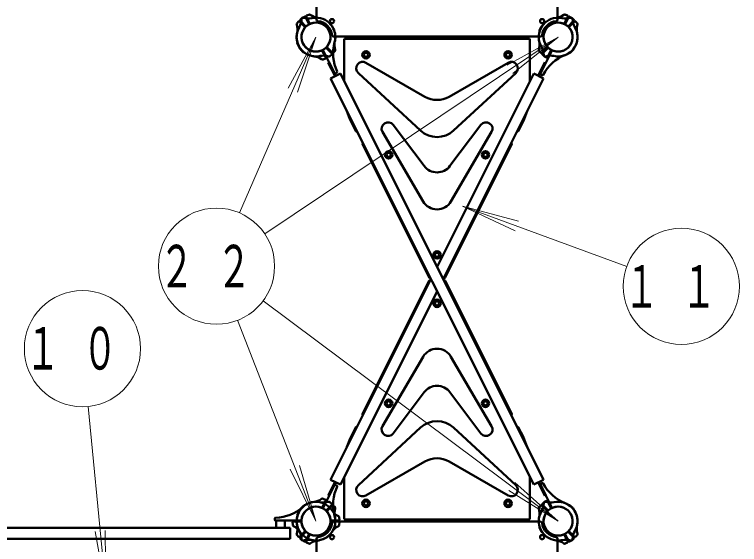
# Model space of a CAD drawing. Units: millimetres on the paper, scale 1:60. Extents: x -385 to 0, y -594 to 267.
# Drawn here: x -283.42 to -245.99, y 151.01 to 178.38 of the extents above; entities that cross this region are included whole.
import ezdxf

# ---------------------------------------------------------------- set-up
doc = ezdxf.new("R2010")
doc.units = ezdxf.units.MM
doc.layers.add('LY_1', color=140, linetype='Continuous', lineweight=50)
doc.styles.add('ＭＳ ゴシック', font='')
doc.styles.get('ＭＳ ゴシック').set_extended_font_data('MS Gothic')

msp = doc.modelspace()

# ---------------------------------------------------------------- linework, layer by layer
at = {"layer": 'LY_1'}
for p, q in [((-267.831, 183.467), (-267.831, 178.127)), ((-255.381, 183.467), (-255.381, 178.127)), ((-268.668, 178.113), (-268.579, 178.195)), ((-268.449, 178.27), (-268.565, 178.207)), ((-268.228, 177.905), (-268.404, 178.256)), ((-268.183, 177.927), (-268.359, 178.278)), ((-268.343, 178.323), (-268.233, 178.374)), ((-255.029, 177.927), (-254.854, 178.278)), ((-254.87, 178.323), (-254.989, 178.378)), ((-254.985, 177.905), (-254.809, 178.256)), ((-254.763, 178.27), (-254.657, 178.212)), ((-254.545, 178.113), (-254.634, 178.195)), ((-268.752, 178.029), (-268.835, 177.94)), ((-268.426, 177.752), (-268.704, 178.029)), ((-268.391, 177.787), (-268.669, 178.065)), ((-256.164, 177.807), (-256.166, 177.808)), ((-254.822, 177.787), (-254.544, 178.065)), ((-254.786, 177.752), (-254.509, 178.029)), ((-254.461, 178.029), (-254.378, 177.94)), ((-256.313, 177.509), (-256.315, 177.51)), ((-261.606, 177.242), (-266.946, 177.242)), ((-266.398, 174.934), (-266.398, 177.084)), ((-266.348, 177.134), (-256.865, 177.134)), ((-256.898, 177.217), (-266.315, 177.217)), ((-266.315, 177.134), (-266.315, 177.217)), ((-261.606, 177.242), (-256.267, 177.242)), ((-256.898, 177.134), (-256.898, 177.217)), ((-256.815, 174.934), (-256.815, 177.084)), ((-268.813, 176.925), (-268.815, 176.924)), ((-267.286, 176.682), (-267.009, 176.405)), ((-255.926, 176.682), (-256.204, 176.405)), ((-268.671, 176.638), (-268.673, 176.636)), ((-268.664, 176.627), (-268.666, 176.626)), ((-268.436, 176.402), (-268.438, 176.4)), ((-267.529, 176.507), (-267.354, 176.156)), ((-267.485, 176.53), (-266.899, 175.358)), ((-267.322, 176.647), (-267.044, 176.369)), ((-267.045, 176.321), (-267.141, 176.232)), ((-266.961, 176.406), (-266.871, 176.501)), ((-256.252, 176.406), (-256.341, 176.501)), ((-255.683, 176.507), (-256.269, 175.336)), ((-255.891, 176.647), (-256.169, 176.369)), ((-256.168, 176.321), (-256.072, 176.232)), ((-255.728, 176.53), (-255.904, 176.178)), ((-254.777, 176.402), (-254.775, 176.4)), ((-254.541, 176.638), (-254.539, 176.636)), ((-267.37, 176.111), (-267.48, 176.06)), ((-267.177, 175.917), (-267.224, 175.893)), ((-266.826, 175.217), (-267.177, 175.917)), ((-256.386, 175.217), (-256.036, 175.917)), ((-255.949, 176.164), (-256.056, 176.222)), ((-255.988, 175.893), (-256.036, 175.917)), ((-266.874, 175.193), (-267.224, 175.893)), ((-265.276, 175.892), (-262.231, 174.136)), ((-257.937, 175.892), (-260.982, 174.136)), ((-256.339, 175.193), (-255.988, 175.893)), ((-266.597, 175.331), (-267.104, 175.078)), ((-266.853, 175.344), (-266.777, 175.387)), ((-256.109, 154.356), (-266.597, 175.331)), ((-265.669, 175.359), (-262.455, 172.388)), ((-256.616, 175.331), (-261.606, 165.351)), ((-257.544, 175.359), (-260.758, 172.388)), ((-256.109, 175.078), (-256.616, 175.331)), ((-256.253, 175.29), (-256.172, 175.255)), ((-256.616, 154.103), (-267.104, 175.078)), ((-256.109, 175.078), (-261.29, 164.717)), ((-265.803, 172.364), (-266.046, 172.851)), ((-263.871, 172.684), (-262.272, 170.56)), ((-259.342, 172.684), (-260.94, 170.56)), ((-257.41, 172.364), (-257.167, 172.851)), ((-264.425, 172.315), (-262.326, 168.727)), ((-258.788, 172.315), (-260.887, 168.727)), ((-262.02, 164.799), (-265.46, 171.679)), ((-261.193, 164.799), (-257.753, 171.679)), ((-261.923, 164.717), (-267.104, 154.356)), ((-262.02, 164.635), (-265.46, 157.755)), ((-261.193, 164.635), (-257.753, 157.755)), ((-261.606, 164.084), (-266.597, 154.103)), ((-264.425, 157.119), (-262.326, 160.707)), ((-258.788, 157.119), (-260.887, 160.707)), ((-263.871, 156.75), (-262.272, 158.875)), ((-259.342, 156.75), (-260.94, 158.875)), ((-265.803, 157.07), (-266.046, 156.583)), ((-265.669, 154.075), (-262.455, 157.046)), ((-257.544, 154.075), (-260.758, 157.046)), ((-257.41, 157.07), (-257.167, 156.583)), ((-265.276, 153.542), (-262.231, 155.298)), ((-257.937, 153.542), (-260.982, 155.298)), ((-266.874, 154.241), (-267.224, 153.541)), ((-266.826, 154.218), (-267.177, 153.517)), ((-266.597, 154.103), (-267.104, 154.356)), ((-266.398, 154.5), (-266.398, 152.35)), ((-256.815, 154.5), (-256.815, 152.35)), ((-256.109, 154.356), (-256.616, 154.103)), ((-256.386, 154.218), (-256.036, 153.517)), ((-256.339, 154.241), (-255.988, 153.541)), ((-267.485, 152.905), (-266.899, 154.076)), ((-266.853, 154.09), (-266.777, 154.047)), ((-255.683, 152.927), (-256.269, 154.098)), ((-256.253, 154.144), (-256.172, 154.179)), ((-267.177, 153.517), (-267.224, 153.541)), ((-255.988, 153.541), (-256.036, 153.517)), ((-267.529, 152.927), (-267.354, 153.278)), ((-267.37, 153.323), (-267.48, 153.374)), ((-267.045, 153.113), (-267.141, 153.202)), ((-256.168, 153.113), (-256.072, 153.202)), ((-255.949, 153.27), (-256.056, 153.212)), ((-255.728, 152.905), (-255.904, 153.256)), ((-268.671, 152.796), (-268.673, 152.798)), ((-268.664, 152.807), (-268.666, 152.808)), ((-268.436, 153.032), (-268.438, 153.034)), ((-267.322, 152.787), (-267.044, 153.065)), ((-267.286, 152.752), (-267.009, 153.029)), ((-266.961, 153.029), (-266.871, 152.933)), ((-256.252, 153.029), (-256.341, 152.933)), ((-255.926, 152.752), (-256.204, 153.029)), ((-255.891, 152.787), (-256.169, 153.065)), ((-254.777, 153.032), (-254.775, 153.034)), ((-254.541, 152.796), (-254.539, 152.798)), ((-269.98, 152.277), (-269.976, 152.364)), ((-268.813, 152.509), (-268.815, 152.51)), ((-266.649, 152.277), (-266.653, 152.398)), ((-268.638, 152.242), (-269.947, 152.242)), ((-269.916, 152.242), (-269.916, 151.867)), ((-269.463, 152.242), (-269.463, 151.867)), ((-269.063, 152.158), (-269.059, 152.036)), ((-268.638, 152.192), (-269.03, 152.192)), ((-267.075, 152.242), (-266.683, 152.242)), ((-267.075, 152.192), (-266.683, 152.192)), ((-261.606, 152.192), (-266.946, 152.192)), ((-266.649, 152.158), (-266.654, 152.027)), ((-266.348, 152.3), (-256.865, 152.3)), ((-266.315, 152.3), (-266.315, 152.217)), ((-256.898, 152.217), (-266.315, 152.217)), ((-261.606, 152.192), (-256.267, 152.192)), ((-256.898, 152.3), (-256.898, 152.217)), ((-291.517, 151.867), (-269.196, 151.867)), ((-269.196, 151.3), (-269.196, 151.867)), ((-268.426, 151.682), (-268.704, 151.405)), ((-268.391, 151.647), (-268.669, 151.369)), ((-256.313, 151.925), (-256.315, 151.924)), ((-256.164, 151.627), (-256.166, 151.626)), ((-254.822, 151.647), (-254.544, 151.369)), ((-254.786, 151.682), (-254.509, 151.405)), ((-291.517, 151.3), (-269.196, 151.3)), ((-268.752, 151.406), (-268.835, 151.494)), ((-268.668, 151.321), (-268.579, 151.239)), ((-268.449, 151.164), (-268.565, 151.227)), ((-268.228, 151.53), (-268.404, 151.178)), ((-268.183, 151.507), (-268.359, 151.156)), ((-268.023, 151.231), (-268.023, 151.228)), ((-267.831, 145.967), (-267.831, 151.307)), ((-267.69, 151.231), (-267.69, 151.228)), ((-255.381, 145.967), (-255.381, 151.307)), ((-255.029, 151.507), (-254.854, 151.156)), ((-254.985, 151.53), (-254.809, 151.178)), ((-254.763, 151.164), (-254.657, 151.222)), ((-254.545, 151.321), (-254.634, 151.239)), ((-254.461, 151.406), (-254.378, 151.494)), ((-268.343, 151.111), (-268.233, 151.06)), ((-254.87, 151.111), (-254.989, 151.056))]:
    msp.add_line(p, q, dxfattribs=at)
at = {"layer": 'LY_1', "color": 7, "lineweight": 13}
for p, q in [((-271.798, 168.136), (-267.856, 177.217)), ((-270.501, 167.055), (-255.356, 177.217)), ((-267.856, 177.217), (-269.286, 174.58)), ((-267.856, 177.217), (-268.806, 174.371)), ((-255.356, 177.217), (-257.984, 175.769)), ((-255.356, 177.217), (-257.692, 175.335)), ((-260.289, 168.486), (-257.393, 167.703)), ((-260.289, 168.486), (-257.573, 167.212)), ((-251.808, 165.376), (-260.289, 168.486)), ((-270.588, 163.589), (-255.356, 152.217)), ((-271.902, 162.589), (-267.856, 152.217)), ((-279.622, 158.14), (-278.708, 148.727)), ((-267.856, 152.217), (-268.699, 155.096)), ((-267.856, 152.217), (-269.186, 154.906)), ((-255.356, 152.217), (-257.595, 154.215)), ((-255.356, 152.217), (-257.908, 153.795)), ((-278.708, 148.727), (-279.257, 151.676)), ((-278.708, 148.727), (-278.736, 151.726))]:
    msp.add_line(p, q, dxfattribs=at)
at = {"layer": 'LY_1'}
for centre, radius in [((-267.031, 178.042), 0.108), ((-256.181, 178.042), 0.108), ((-265.273, 176.3), 0.192), ((-265.273, 176.3), 0.108), ((-257.94, 176.3), 0.192), ((-257.94, 176.3), 0.108), ((-264.106, 171.134), 0.192), ((-264.106, 171.134), 0.108), ((-259.106, 171.134), 0.192), ((-259.106, 171.134), 0.108), ((-261.606, 165.967), 0.192), ((-261.606, 165.967), 0.108), ((-261.606, 163.467), 0.192), ((-261.606, 163.467), 0.108), ((-264.106, 158.3), 0.192), ((-264.106, 158.3), 0.108), ((-259.106, 158.3), 0.192), ((-259.106, 158.3), 0.108), ((-265.273, 153.134), 0.192), ((-265.273, 153.134), 0.108), ((-257.94, 153.134), 0.192), ((-257.94, 153.134), 0.108), ((-267.031, 151.392), 0.108), ((-256.181, 151.392), 0.108)]:
    msp.add_circle(centre, radius, dxfattribs=at)
at = {"layer": 'LY_1', "color": 7, "lineweight": 13}
for centre in [(-272.992, 165.384), (-248.992, 164.344), (-279.912, 161.126)]:
    msp.add_circle(centre, 3, dxfattribs=at)
at = {"layer": 'LY_1'}
for centre, radius, start, end in [((-268.516, 178.139), 0.0833, 118.565, 179.1062), ((-268.522, 178.134), 0.0833, 72.4588, 133), ((-268.246, 179.009), 0.833, 252.4588, 282.2728), ((-268.433, 178.241), 0.0333, 26.565, 118.565), ((-268.329, 178.293), 0.0333, 114.565, 206.5651), ((-268.198, 178.298), 0.0833, 54.0239, 114.565), ((-268.198, 178.298), 0.0833, 54.0239, 114.565), ((-267.66, 179.04), 0.833, 234.0239, 263.8379), ((-267.856, 177.217), 1, 88.5675, 102.2728), ((-267.856, 177.217), 1, 26.565, 83.8379), ((-255.356, 177.217), 1, 96.1621, 153.4349), ((-255.553, 179.04), 0.833, 276.1621, 305.9761), ((-255.356, 177.217), 1, 77.7272, 91.4325), ((-254.967, 179.009), 0.833, 257.7272, 287.5412), ((-255.015, 178.298), 0.0833, 65.435, 125.9761), ((-254.884, 178.293), 0.0333, 333.435, 65.435), ((-254.779, 178.241), 0.0333, 61.435, 153.4349), ((-254.69, 178.134), 0.0833, 47, 107.5412), ((-254.697, 178.139), 0.0833, 0.8938, 61.435), ((-254.697, 178.139), 0.0833, 0.8938, 61.435), ((-268.774, 177.883), 0.0833, 137, 197.5412), ((-269.648, 177.607), 0.833, 347.7272, 17.5412), ((-268.728, 178.006), 0.0333, 45, 137), ((-269.433, 178.153), 0.833, 329.2923, 359.1062), ((-268.645, 178.088), 0.0333, 133, 225), ((-267.856, 177.217), 0.75, 120.8357, 206.5651), ((-267.856, 177.217), 0.75, 45, 130.7293), ((-268.258, 177.89), 0.0333, 300.8357, 26.565), ((-268.154, 177.942), 0.0333, 206.5651, 292.2944), ((-267.856, 177.217), 0.75, 26.565, 112.2944), ((-267.748, 178.127), 0.0833, 180, 263.2128), ((-267.856, 177.217), 0.833, 6.7872, 83.2128), ((-255.356, 177.217), 1.017, 144.808, 153.4349), ((-256.174, 177.793), 0.0167, 63.435, 144.808), ((-255.356, 177.217), 0.833, 96.7872, 173.2128), ((-255.356, 177.217), 0.75, 67.7056, 153.4349), ((-255.356, 177.217), 0.75, 49.2707, 135), ((-255.465, 178.127), 0.0833, 276.7872, 0), ((-255.059, 177.942), 0.0333, 247.7056, 333.435), ((-254.955, 177.89), 0.0333, 153.4349, 239.1643), ((-255.356, 177.217), 0.75, 333.435, 59.1643), ((-253.78, 178.153), 0.833, 180.8938, 210.7078), ((-254.568, 178.088), 0.0333, 315, 47), ((-254.485, 178.006), 0.0333, 43, 135), ((-253.565, 177.607), 0.833, 162.4588, 192.2728), ((-254.439, 177.883), 0.0833, 342.4588, 43), ((-267.856, 177.217), 1, 149.2922, 206.5651), ((-267.856, 177.217), 1, 167.7272, 225), ((-267.856, 177.217), 0.75, 139.2707, 225), ((-268.45, 177.728), 0.0333, 319.2707, 45), ((-268.367, 177.811), 0.0333, 225, 310.7293), ((-267.856, 177.217), 0.75, 300.8357, 26.565), ((-267.856, 177.217), 0.75, 319.2707, 45), ((-267.856, 177.217), 1, 344.3478, 26.565), ((-255.356, 177.217), 1, 153.4349, 210.7078), ((-256.308, 177.525), 0.0167, 162.0619, 243.4349), ((-255.356, 177.217), 1.017, 153.4349, 162.0619), ((-255.356, 177.217), 0.75, 135, 220.7293), ((-255.356, 177.217), 0.75, 153.4349, 239.1643), ((-254.845, 177.811), 0.0333, 229.2707, 315), ((-255.356, 177.217), 0.75, 315, 40.7293), ((-254.763, 177.728), 0.0333, 135, 220.7293), ((-255.356, 177.217), 1, 315, 12.2728), ((-255.356, 177.217), 1, 333.435, 30.7078), ((-266.946, 177.325), 0.0833, 186.7872, 270), ((-267.856, 177.217), 1, 347.7272, 1.4325), ((-266.348, 177.084), 0.05, 90, 180), ((-256.865, 177.084), 0.05, 0, 90), ((-255.356, 177.217), 1, 178.5675, 192.2728), ((-256.267, 177.325), 0.0833, 270, 353.2128), ((-268.808, 176.909), 0.0167, 116.565, 197.9381), ((-267.856, 177.217), 1.017, 197.9381, 206.5651), ((-267.856, 177.217), 1.017, 206.5651, 215.192), ((-267.856, 177.217), 1, 206.5651, 263.8379), ((-267.856, 177.217), 0.75, 206.5651, 292.2944), ((-267.856, 177.217), 0.75, 225, 310.7293), ((-267.263, 176.706), 0.0333, 139.2707, 225), ((-264.807, 176.363), 2.167, 164.3478, 205.4809), ((-266.065, 176.827), 0.833, 167.7272, 197.5412), ((-257.148, 176.827), 0.833, 342.4588, 12.2728), ((-256.933, 176.281), 0.833, 0.8938, 30.7078), ((-255.95, 176.706), 0.0333, 315, 40.7293), ((-255.356, 177.217), 0.75, 229.2707, 315), ((-255.356, 177.217), 0.75, 247.7056, 333.435), ((-255.356, 177.217), 1, 291.2177, 333.435), ((-268.674, 176.641), 0.0167, 215.192, 296.565), ((-268.662, 176.624), 0.0167, 135, 216.3731), ((-267.856, 177.217), 1.017, 216.3731, 225), ((-267.856, 177.217), 1.017, 225, 233.6269), ((-267.856, 177.217), 1, 225, 282.2728), ((-268.449, 176.412), 0.0167, 233.6269, 315), ((-267.559, 176.492), 0.0333, 26.565, 112.2944), ((-267.455, 176.544), 0.0333, 120.8357, 206.5651), ((-267.345, 176.623), 0.0333, 45, 130.7293), ((-267.068, 176.346), 0.0333, 313, 45), ((-266.985, 176.428), 0.0333, 225, 317), ((-266.939, 176.551), 0.0833, 317, 17.5412), ((-256.274, 176.551), 0.0833, 162.4588, 223), ((-256.228, 176.428), 0.0333, 223, 315), ((-256.145, 176.346), 0.0333, 135, 227), ((-256.016, 176.295), 0.0833, 180.8938, 241.4349), ((-255.867, 176.623), 0.0333, 49.2707, 135), ((-255.758, 176.544), 0.0333, 333.435, 59.1643), ((-255.654, 176.492), 0.0333, 67.7056, 153.4349), ((-255.356, 177.217), 1, 257.7272, 315), ((-254.763, 176.412), 0.0167, 225, 306.3731), ((-255.356, 177.217), 1.017, 306.3731, 315), ((-255.356, 177.217), 1.017, 315, 323.6269), ((-254.551, 176.624), 0.0167, 323.6269, 45), ((-268.053, 175.394), 0.833, 54.0239, 83.8379), ((-267.467, 175.426), 0.833, 72.4588, 102.2728), ((-267.515, 176.136), 0.0833, 234.0239, 294.565), ((-267.384, 176.141), 0.0333, 294.565, 26.565), ((-267.19, 176.3), 0.0833, 252.4588, 313), ((-265.442, 175.604), 0.333, 60.0202, 227.2521), ((-257.77, 175.604), 0.333, 312.7479, 119.9798), ((-254.21, 174.265), 2.167, 111.2177, 152.3508), ((-256.022, 176.3), 0.0833, 227, 287.5412), ((-255.746, 175.426), 0.833, 77.7272, 107.5412), ((-255.933, 176.193), 0.0333, 241.4349, 333.435), ((-266.869, 175.373), 0.0333, 206.5651, 299.565), ((-266.793, 175.416), 0.0333, 299.565, 25.4809), ((-256.239, 175.321), 0.0333, 153.4349, 246.4349), ((-256.159, 175.286), 0.0333, 246.4349, 332.3508), ((-261.606, 175.219), 1.25, 240.0202, 299.9798), ((-263.065, 174.342), 3.333, 196.6287, 206.5651), ((-260.148, 174.342), 3.333, 333.435, 343.3713), ((-264.137, 172.484), 0.333, 36.9596, 210.3315), ((-259.075, 172.484), 0.333, 329.6685, 143.0404), ((-265.758, 172.387), 0.05, 206.5651, 296.565), ((-261.606, 173.306), 1.25, 227.2521, 312.7479), ((-257.455, 172.387), 0.05, 243.4349, 333.435), ((-265.415, 171.701), 0.05, 116.565, 206.5651), ((-257.798, 171.701), 0.05, 333.435, 63.435), ((-261.606, 171.061), 0.833, 216.9596, 270), ((-261.606, 171.061), 0.833, 270, 323.0404), ((-261.606, 169.148), 0.833, 210.3315, 329.6685), ((-261.975, 164.821), 0.05, 206.5651, 296.565), ((-261.237, 164.821), 0.05, 243.4349, 333.435), ((-261.975, 164.613), 0.05, 63.435, 153.4349), ((-261.237, 164.613), 0.05, 26.565, 116.565), ((-261.606, 160.286), 0.833, 30.3315, 149.6685), ((-261.606, 158.374), 0.833, 36.9596, 143.0404), ((-265.415, 157.733), 0.05, 153.4349, 243.4349), ((-257.798, 157.733), 0.05, 296.565, 26.565), ((-261.606, 156.128), 1.25, 47.2521, 132.7479), ((-265.758, 157.047), 0.05, 63.435, 153.4349), ((-264.137, 156.95), 0.333, 149.6685, 323.0404), ((-259.075, 156.95), 0.333, 216.9596, 30.3315), ((-257.455, 157.047), 0.05, 26.565, 116.565), ((-263.065, 155.092), 3.333, 153.4349, 163.3713), ((-260.148, 155.092), 3.333, 16.6287, 26.565), ((-261.606, 154.215), 1.25, 60.0202, 119.9798), ((-264.807, 153.071), 2.167, 154.5191, 195.6522), ((-266.869, 154.061), 0.0333, 60.435, 153.4349), ((-266.793, 154.018), 0.0333, 334.5191, 60.435), ((-265.442, 153.83), 0.333, 132.7479, 299.9798), ((-257.77, 153.83), 0.333, 240.0202, 47.2521), ((-256.239, 154.113), 0.0333, 113.565, 206.5651), ((-256.159, 154.148), 0.0333, 27.6492, 113.565), ((-254.21, 155.169), 2.167, 207.6492, 248.7823), ((-267.856, 152.217), 1, 96.1621, 153.4349), ((-267.856, 152.217), 1, 77.7272, 135), ((-267.856, 152.217), 1, 90, 132.2172), ((-268.053, 154.04), 0.833, 276.1621, 305.9761), ((-267.856, 152.217), 1, 32.7272, 90), ((-267.467, 154.009), 0.833, 257.7272, 287.5412), ((-267.515, 153.298), 0.0833, 65.435, 125.9761), ((-267.384, 153.293), 0.0333, 333.435, 65.435), ((-267.19, 153.134), 0.0833, 47, 107.5412), ((-267.068, 153.088), 0.0333, 315, 47), ((-256.933, 153.153), 0.833, 329.2923, 359.1062), ((-256.145, 153.088), 0.0333, 133, 225), ((-256.016, 153.139), 0.0833, 118.565, 179.1062), ((-256.022, 153.134), 0.0833, 72.4588, 133), ((-255.746, 154.009), 0.833, 252.4588, 282.2728), ((-255.933, 153.241), 0.0333, 26.565, 118.565), ((-255.356, 152.217), 1, 45, 102.2728), ((-255.356, 152.217), 1, 26.565, 68.7823), ((-269.984, 154.562), 2.167, 271.0842, 312.2172), ((-267.856, 152.217), 1, 135, 192.2728), ((-267.856, 152.217), 1.017, 144.808, 153.4349), ((-268.674, 152.793), 0.0167, 63.435, 144.808), ((-268.662, 152.81), 0.0167, 143.6269, 225), ((-267.856, 152.217), 1.017, 135, 143.6269), ((-267.856, 152.217), 0.75, 135, 220.7293), ((-267.856, 152.217), 0.75, 90, 175.7293), ((-267.856, 152.217), 1.017, 126.3731, 135), ((-267.856, 152.217), 0.75, 67.7056, 153.4349), ((-268.449, 153.022), 0.0167, 45, 126.3731), ((-267.856, 152.217), 0.75, 49.2707, 135), ((-267.856, 152.217), 0.75, 4.2707, 90), ((-267.559, 152.942), 0.0333, 247.7056, 333.435), ((-267.455, 152.89), 0.0333, 153.4349, 239.1643), ((-267.856, 152.217), 0.75, 333.435, 59.1643), ((-267.345, 152.811), 0.0333, 229.2707, 315), ((-267.263, 152.728), 0.0333, 135, 220.7293), ((-266.314, 153.208), 0.833, 212.7272, 242.5412), ((-266.985, 153.006), 0.0333, 43, 135), ((-266.065, 152.607), 0.833, 162.4588, 192.2728), ((-266.939, 152.883), 0.0833, 342.4588, 43), ((-256.274, 152.883), 0.0833, 137, 197.5412), ((-255.356, 152.217), 1, 149.2922, 206.5651), ((-257.148, 152.607), 0.833, 347.7272, 17.5412), ((-256.228, 153.006), 0.0333, 45, 137), ((-255.356, 152.217), 0.75, 120.8357, 206.5651), ((-255.95, 152.728), 0.0333, 319.2707, 45), ((-255.867, 152.811), 0.0333, 225, 310.7293), ((-255.356, 152.217), 0.75, 45, 130.7293), ((-255.758, 152.89), 0.0333, 300.8357, 26.565), ((-255.654, 152.942), 0.0333, 206.5651, 292.2944), ((-255.356, 152.217), 0.75, 26.565, 112.2944), ((-255.356, 152.217), 0.75, 319.2707, 45), ((-254.763, 153.022), 0.0167, 53.6269, 135), ((-255.356, 152.217), 1.017, 45, 53.6269), ((-255.356, 152.217), 1, 347.7272, 45), ((-255.356, 152.217), 1.017, 36.3731, 45), ((-254.551, 152.81), 0.0167, 315, 36.3731), ((-269.943, 152.363), 0.0333, 91.0841, 177), ((-267.856, 152.217), 1, 153.4349, 210.7078), ((-268.808, 152.525), 0.0167, 162.0619, 243.4349), ((-267.856, 152.217), 1.017, 153.4349, 162.0619), ((-267.856, 152.217), 0.75, 153.4349, 239.1643), ((-267.856, 152.217), 0.75, 315, 40.7293), ((-267.856, 152.217), 1, 333.435, 15.6522), ((-267.856, 152.217), 1, 358.5675, 12.2728), ((-266.737, 152.395), 0.0833, 2, 62.5412), ((-266.737, 152.395), 0.0833, 2, 62.5412), ((-266.348, 152.35), 0.05, 180, 270), ((-256.865, 152.35), 0.05, 270, 0), ((-255.356, 152.217), 1, 167.7272, 181.4325), ((-255.356, 152.217), 0.75, 139.2707, 225), ((-255.356, 152.217), 0.75, 300.8357, 26.565), ((-255.356, 152.217), 1, 329.2923, 26.565), ((-269.947, 152.275), 0.0333, 177, 270), ((-269.03, 152.159), 0.0333, 90, 182), ((-268.976, 152.039), 0.0833, 182, 242.5412), ((-269.399, 151.226), 0.833, 32.7272, 62.5412), ((-269.648, 151.827), 0.833, 342.4588, 12.2728), ((-268.638, 152.275), 0.0333, 270, 355.7293), ((-268.638, 152.159), 0.0333, 4.2707, 90), ((-267.856, 152.217), 0.75, 184.2707, 270), ((-267.856, 152.217), 0.75, 270, 355.7293), ((-267.856, 152.217), 0.833, 276.7872, 353.2128), ((-267.075, 152.275), 0.0333, 184.2707, 270), ((-267.075, 152.159), 0.0333, 90, 175.7293), ((-266.946, 152.109), 0.0833, 90, 173.2128), ((-266.314, 151.226), 0.833, 117.4588, 147.2728), ((-266.737, 152.039), 0.0833, 297.4588, 358), ((-266.683, 152.275), 0.0333, 270, 2), ((-266.683, 152.159), 0.0333, 358, 90), ((-256.267, 152.109), 0.0833, 6.7872, 90), ((-255.356, 152.217), 0.833, 186.7872, 263.2128), ((-253.565, 151.827), 0.833, 167.7272, 197.5412), ((-269.433, 151.281), 0.833, 0.8938, 30.7078), ((-267.856, 152.217), 1, 212.7272, 270), ((-268.45, 151.706), 0.0333, 315, 40.7293), ((-268.367, 151.623), 0.0333, 49.2707, 135), ((-267.856, 152.217), 0.75, 229.2707, 315), ((-267.856, 152.217), 0.75, 247.7056, 333.435), ((-267.856, 152.217), 1, 270, 327.2728), ((-267.856, 152.217), 1, 276.1621, 333.435), ((-256.308, 151.909), 0.0167, 116.565, 197.9381), ((-255.356, 152.217), 1.017, 197.9381, 206.5651), ((-255.356, 152.217), 1.017, 206.5651, 215.192), ((-255.356, 152.217), 1, 206.5651, 263.8379), ((-256.174, 151.641), 0.0167, 215.192, 296.565), ((-255.356, 152.217), 0.75, 206.5651, 292.2944), ((-255.356, 152.217), 0.75, 225, 310.7293), ((-254.845, 151.623), 0.0333, 45, 130.7293), ((-254.763, 151.706), 0.0333, 139.2707, 225), ((-253.78, 151.281), 0.833, 149.2922, 179.1062), ((-268.774, 151.551), 0.0833, 162.4588, 223), ((-268.728, 151.428), 0.0333, 223, 315), ((-268.645, 151.346), 0.0333, 135, 227), ((-268.516, 151.295), 0.0833, 180.8938, 241.4349), ((-268.522, 151.3), 0.0833, 227, 287.5412), ((-268.246, 150.426), 0.833, 77.7272, 107.5412), ((-268.258, 151.544), 0.0333, 333.435, 59.1643), ((-268.154, 151.492), 0.0333, 67.7056, 153.4349), ((-267.66, 150.394), 0.833, 96.1621, 125.9761), ((-267.856, 152.217), 1, 257.7272, 271.4325), ((-268.006, 151.228), 0.0167, 180, 261.3731), ((-267.748, 151.307), 0.0833, 96.7872, 180), ((-267.706, 151.228), 0.0167, 278.6269, 0), ((-255.553, 150.394), 0.833, 54.0239, 83.8379), ((-255.465, 151.307), 0.0833, 0, 83.2128), ((-255.356, 152.217), 1, 268.5675, 282.2728), ((-254.967, 150.426), 0.833, 72.4588, 102.2728), ((-255.059, 151.492), 0.0333, 26.565, 112.2944), ((-254.955, 151.544), 0.0333, 120.8357, 206.5651), ((-254.69, 151.3), 0.0833, 252.4588, 313), ((-254.697, 151.295), 0.0833, 298.565, 359.1062), ((-254.697, 151.295), 0.0833, 298.565, 359.1062), ((-254.568, 151.346), 0.0333, 313, 45), ((-254.485, 151.428), 0.0333, 225, 317), ((-254.439, 151.551), 0.0833, 317, 17.5412), ((-268.433, 151.193), 0.0333, 241.4349, 333.435), ((-268.329, 151.141), 0.0333, 153.4349, 245.4349), ((-268.198, 151.136), 0.0833, 245.4349, 305.9761), ((-268.198, 151.136), 0.0833, 245.4349, 305.9761), ((-267.856, 152.217), 1.017, 261.3731, 270), ((-267.856, 152.217), 1.017, 270, 278.6269), ((-255.015, 151.136), 0.0833, 234.0239, 294.565), ((-254.884, 151.141), 0.0333, 294.565, 26.565), ((-254.779, 151.193), 0.0333, 206.5651, 298.565)]:
    msp.add_arc(centre, radius, start, end, dxfattribs=at)

# ---------------------------------------------------------------- texts
at = {"layer": 'LY_1', "color": 7, "char_height": 2.199, "attachment_point": 5, "style": 'ＭＳ ゴシック'}
for s, insert in [('\\T1.64;\\W0.6;２２', (-272.992, 165.384)), ('\\T1.64;\\W0.6;１１', (-248.992, 164.344)), ('\\T1.64;\\W0.6;１０', (-279.912, 161.126))]:
    msp.add_mtext(s, dxfattribs=dict(at, insert=insert))

doc.saveas('drawing.dxf')
